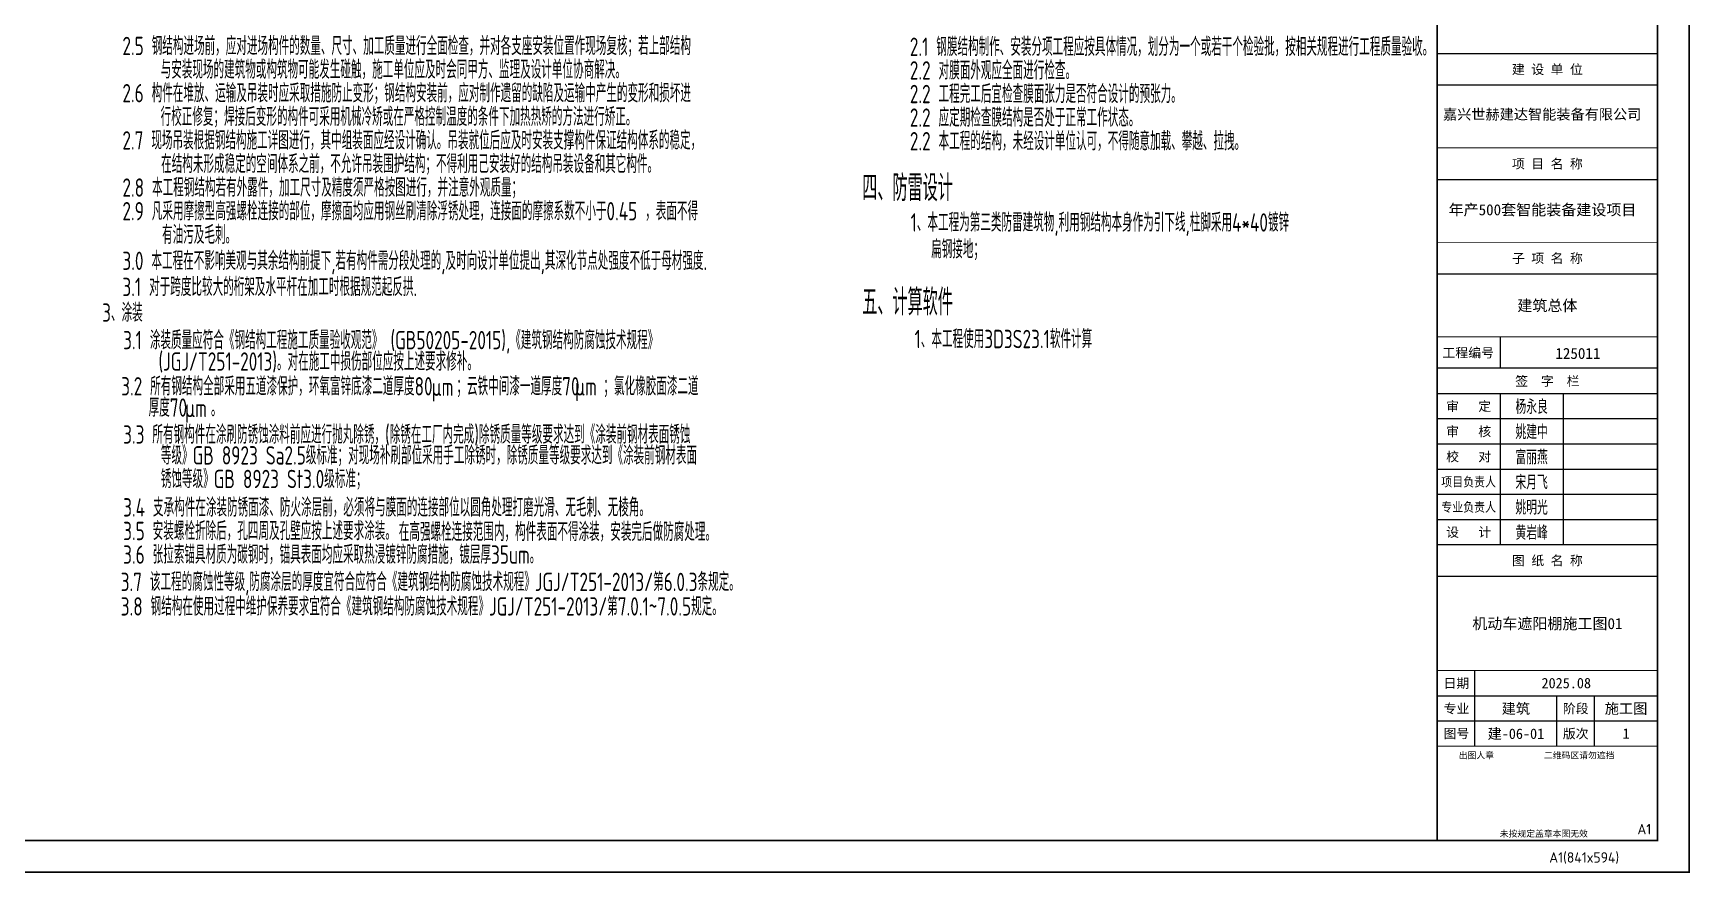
# Model space of a CAD drawing. Header units: millimetres. Extents: x -145765 to 32960, y 14307 to 133157.
# Drawn here: x -66885 to -56362, y 121059 to 126393 of the extents above; entities that cross this region are included whole.
import ezdxf
from ezdxf.enums import TextEntityAlignment as Align

# ---------------------------------------------------------------- set-up
doc = ezdxf.new("R2010")
doc.units = ezdxf.units.MM
doc.header["$LTSCALE"] = 1000
for name, color, linetype in [('0-cxFrame', 155, 'Continuous'), ('A-TEXT', 61, 'Continuous'), ('qianming', 155, 'Continuous')]:
    doc.layers.add(name, color=color, linetype=linetype)
doc.layers.add('0-cxText', color=131, linetype='Continuous', lineweight=25)
doc.styles.add('BZHZ', font='bzxw', dxfattribs={"width": 0.8, "bigfont": 'bzhz'})
doc.styles.add('cx_biaoti', font='')
doc.styles.add('cx_tuming', font='')
doc.styles.add('cx_tuqian1', font='')
doc.styles.add('DIM', font='gbenor.shx', dxfattribs={"width": 0.72, "bigfont": 'gbcbig.shx'})
doc.styles.add('黑体', font='@TSSDENG', dxfattribs={"width": 0.9, "bigfont": '@TSSDCHN'})
doc.styles.get('cx_biaoti').set_extended_font_data('SimSun')
doc.styles.get('cx_tuming').set_extended_font_data('SimHei')
doc.styles.get('cx_tuqian1').set_extended_font_data('SimSun')

# ---------------------------------------------------------------- blocks, each defined once
blk = doc.blocks.new('zjcx_lan_qianzi(Dragon)')
for p, q in [((-7000, 4800), (0, 4800)), ((-5000, 4800), (-5000, 0)), ((-3000, 4800), (-3000, 0)), ((-7000, 4000), (0, 4000)), ((-7000, 3200), (0, 3200)), ((-7000, 2400), (0, 2400)), ((-7000, 1600), (0, 1600)), ((-7000, 800), (0, 800))]:
    blk.add_line(p, q)
at = {"const_width": 30}
blk.add_lwpolyline([(-7000, 5600), (0, 5600)], dxfattribs=at)
blk.add_lwpolyline([(-7000, 5600), (0, 5600), (0, 0), (-7000, 0)], close=True, dxfattribs=at)
at = {"style": 'cx_biaoti'}
for s, p in [('签  字  栏', (-3500, 5200)), ('审   定', (-6000, 4400)), ('审   核', (-6000, 3600)), ('校   对', (-6000, 2800)), ('设   计', (-6000, 400))]:
    blk.add_text(s, height=300, dxfattribs=at).set_placement(p, align=Align.MIDDLE)
at = {"style": 'cx_biaoti', "width": 0.85}
for s, p in [('项目负责人', (-6000, 2000)), ('专业负责人', (-6000, 1200))]:
    blk.add_text(s, height=300, dxfattribs=at).set_placement(p, align=Align.MIDDLE)
blk = doc.blocks.new('T-签字(Dragon)')
at = {"layer": '0-cxFrame'}
blk.add_blockref('zjcx_lan_qianzi(Dragon)', (0, 0), dxfattribs=at)
at = {"layer": 'qianming', "style": 'BZHZ', "width": 0.8}
for s, p in [('杨永良', (-4000, 4400)), ('姚建中', (-4000, 3600)), ('富丽燕', (-4000, 2800)), ('宋月飞', (-4000, 2000)), ('姚明光', (-4000, 1200)), ('黄岩峰', (-4000, 400))]:
    blk.add_text(s, height=450, dxfattribs=at).set_placement(p, align=Align.MIDDLE)
blk = doc.blocks.new('zjcx_lan_tuming(Dragon)')
for p, q in [((-7000, 8400), (0, 8400)), ((-5800, 3000), (-5800, 5400)), ((-7000, 4600), (0, 4600)), ((-3200, 3000), (-3200, 4600)), ((-2000, 3000), (-2000, 4600)), ((-7000, 3800), (0, 3800))]:
    blk.add_line(p, q)
at = {"const_width": 30}
for points in [[(-7000, 9400), (0, 9400)], [(-7000, 5400), (0, 5400)], [(-7000, 3000), (0, 3000)], [(-7000, 0), (0, 0)]]:
    blk.add_lwpolyline(points, dxfattribs=at)
blk.add_lwpolyline([(-7000, 9400), (0, 9400), (0, 0), (-7000, 0)], close=True)
at = {"style": 'cx_biaoti'}
for s, p in [('图 纸 名 称', (-3500, 8900)), ('日期', (-6388, 5000)), ('专业', (-6388, 4200)), ('阶段', (-2600, 4200)), ('图号', (-6388, 3400)), ('版次', (-2600, 3400))]:
    blk.add_text(s, height=300, dxfattribs=at).set_placement(p, align=Align.MIDDLE)
for s, p in [('出图人章', (-6316, 2607)), ('二维码区请勿遮挡', (-3609, 2607)), ('未按规定盖章本图无效', (-5013, 120))]:
    blk.add_text(s, height=200, dxfattribs=at).set_placement(p)
blk = doc.blocks.new('T-图签(Dragon)')
blk.add_blockref('zjcx_lan_tuming(Dragon)', (0, 0))
at = {"color": 3, "style": 'cx_biaoti'}
for s, p in [('2025.08', (-2900, 5000)), ('建筑', (-4500, 4200)), ('施工图', (-1000, 4200))]:
    blk.add_text(s, height=330, dxfattribs=at).set_placement(p, align=Align.MIDDLE)
blk = doc.blocks.new('zjcx_lan_xiangmu(Dragon)')
for p, q in [((-7000, 9000), (0, 9000)), ((-7000, 6000), (0, 6000)), ((-7000, 3000), (0, 3000)), ((-5000, 1000), (-5000, 0))]:
    blk.add_line(p, q)
at = {"const_width": 30}
for points in [[(-7000, 10000), (0, 10000)], [(-7000, 7000), (0, 7000)], [(-7000, 7000), (0, 7000)], [(-7000, 4000), (0, 4000)], [(-7000, 4000), (0, 4000)], [(-7000, 1000), (0, 1000)], [(-7000, 0), (0, 0)]]:
    blk.add_lwpolyline(points, dxfattribs=at)
blk.add_lwpolyline([(-7000, 10000), (0, 10000), (0, 0), (-7000, 0)], close=True)
at = {"style": 'cx_biaoti'}
for s, p in [('建 设 单 位', (-3500, 9500)), ('项 目 名 称', (-3500, 6500)), ('子 项 名 称', (-3500, 3500)), ('工程编号', (-6013, 500))]:
    blk.add_text(s, height=300, dxfattribs=at).set_placement(p, align=Align.MIDDLE)
blk = doc.blocks.new('T-项目(Dragon)')
blk.add_blockref('zjcx_lan_xiangmu(Dragon)', (0, 0))
at = {"color": 3, "style": 'cx_tuming'}
for s, height, p in [('嘉兴世赫建达智能装备有限公司', 330, (-6816, 7901)), ('年产500套智能装备建设项目 ', 350, (-6638, 4859)), ('125011', 350, (-3245, 297))]:
    blk.add_text(s, height=height, dxfattribs=at).set_placement(p)
blk = doc.blocks.new('zjcx_T1(Dragon)')
at = {"layer": '0-cxFrame', "const_width": 50}
blk.add_lwpolyline([(-7000, 0), (0, 0), (0, 57400), (-7000, 57400)], close=True, dxfattribs=at)
at = {"layer": '0-cxFrame'}
for name, p in [('T-项目(Dragon)', (0, 15000)), ('T-签字(Dragon)', (0, 9400)), ('T-图签(Dragon)', (0, 0))]:
    blk.add_blockref(name, p, dxfattribs=at)
blk = doc.blocks.new('TK22.A1 L(Dragon)')
at = {"layer": '0-cxFrame', "color": 7, "const_width": 0.5}
blk.add_lwpolyline([(0, 0), (-841, 0), (-841, 594), (0, 594)], close=True, dxfattribs=at)
at = {"layer": '0-cxFrame', "const_width": 0.5}
for points in [[(-80, 10), (-821, 10), (-821, 584), (-80, 584)], [(-10, 10), (-80, 10), (-80, 584), (-10, 584)]]:
    blk.add_lwpolyline(points, close=True, dxfattribs=at)
at = {"layer": '0-cxFrame', "xscale": 0.01, "yscale": 0.01, "zscale": 0.01}
blk.add_blockref('zjcx_T1(Dragon)', (-10, 10), dxfattribs=at)
at = {"style": '黑体', "flags": 4}
blk.add_attdef('图幅', text='', height=3.3, dxfattribs=at).set_placement((-40, 3), align=Align.RIGHT)
at = {"layer": '0-cxFrame', "style": '黑体'}
blk.add_text('(841x594)', height=3.3, dxfattribs=at).set_placement((-40, 3))
at = {"layer": '0-cxText', "flags": 4}
for tag, height, style, p in [('建设单位', 3.5, 'cx_tuming', (-45, 240)), ('项目名称', 3.5, 'cx_tuming', (-45, 210)), ('子项名称', 3.5, 'cx_tuming', (-45, 180)), ('工程编号', 3.3, 'cx_tuqian1', (-35, 165)), ('图名1', 3.5, 'cx_tuming', (-45, 87)), ('图名2', 3.5, 'cx_tuming', (-45, 79)), ('图名3', 3.5, 'cx_tuming', (-45, 71)), ('出图日期', 3.3, 'cx_tuqian1', (-39, 60)), ('专业', 3.3, 'cx_tuqian1', (-55, 52)), ('图号', 3.3, 'cx_tuqian1', (-55, 44)), ('版次', 3.3, 'cx_tuqian1', (-20, 44))]:
    blk.add_attdef(tag, text='', height=height, dxfattribs=dict(at, style=style)).set_placement(p, align=Align.MIDDLE)
at = {"layer": 'Defpoints', "color": 6, "flags": 4}
for tag, height, style, p in [('tufu', 3.3, '黑体', (-12, 12)), ('dwfname', 4, 'cx_tuqian1', (-80, 3))]:
    blk.add_attdef(tag, text='', height=height, dxfattribs=dict(at, style=style)).set_placement(p, align=Align.RIGHT)

msp = doc.modelspace()

# ---------------------------------------------------------------- block references
at = {"layer": '0-cxFrame'}
ref = msp.add_blockref('TK22.A1 L(Dragon)', (-56367, 121064), dxfattribs=dict(at, xscale=20, yscale=20, zscale=20))
ref.add_attrib('子项名称', '建筑总体', dxfattribs={"layer": '0-cxText', "height": 70, "style": 'cx_tuming'}).set_placement((-57267, 124664), align=Align.MIDDLE)
ref.add_attrib('图名2', '机动车遮阳棚施工图01', dxfattribs={"layer": '0-cxText', "height": 70, "style": 'cx_tuming'}).set_placement((-57267, 122644), align=Align.MIDDLE)
ref.add_attrib('图号', '建-06-01', dxfattribs={"layer": '0-cxText', "height": 66, "style": 'cx_tuqian1'}).set_placement((-57467, 121944), align=Align.MIDDLE)
ref.add_attrib('版次', '1', dxfattribs={"layer": '0-cxText', "height": 66, "style": 'cx_tuqian1'}).set_placement((-56767, 121944), align=Align.MIDDLE)
ref.add_attrib('图幅', 'A1', dxfattribs={"layer": '0', "height": 66, "style": '黑体'}).set_placement((-57167, 121124), align=Align.RIGHT)
ref.add_attrib('tufu', 'A1', dxfattribs={"layer": 'Defpoints', "color": 6, "height": 66, "style": '黑体'}).set_placement((-56607, 121304), align=Align.RIGHT)

# ---------------------------------------------------------------- texts
at = {"layer": 'A-TEXT', "lineweight": 9, "style": 'DIM', "width": 0.8}
for s, height, p in [('2.5 钢结构进场前，应对进场构件的数量、尺寸、加工质量进行全面检查，并对各支座安装位置作现场复核；若上部结构', 116.593, (-66317.7, 126311.2)), ('2.1 钢膜结构制作、安装分项工程应按具体情况，划分为一个或若干个检验批，按相关规程进行工程质量验收。', 116.593, (-61316.3, 126306)), ('与安装现场的建筑物或构筑物可能发生碰触，施工单位应及时会同甲方、监理及设计单位协商解决。', 116.593, (-66074.8, 126161.3)), ('2.2 对膜面外观应全面进行检查。', 116.593, (-61316.3, 126156.1)), ('2.6 构件在堆放、运输及吊装时应采取措施防止变形；钢结构安装前，应对制作遗留的缺陷及运输中产生的变形和损坏进', 116.593, (-66317.7, 126011.4)), ('2.2 工程完工后宜检查膜面张力是否符合设计的预张力。', 116.593, (-61316.3, 126006.2)), ('行校正修复；焊接后变形的构件可采用机械冷矫或在严格控制温度的条件下加热热矫的方法进行矫正。', 116.593, (-66075, 125861.5)), ('2.2 应定期检查膜结构是否处于正常工作状态。', 116.593, (-61316.3, 125856.3)), ('2.7 现场吊装根据钢结构施工详图进行，其中组装面应经设计确认。吊装就位后应及时安装支撑构件保证结构体系的稳定，', 116.593, (-66317.7, 125711.6)), ('2.2 本工程的结构，未经设计单位认可，不得随意加载、攀越、拉拽。 ', 116.593, (-61316.3, 125706.4)), ('在结构未形成稳定的空间体系之前，不允许吊装围护结构；不得利用己安装好的结构吊装设备和其它构件。', 116.593, (-66071.8, 125561.7)), ('2.8 本工程钢结构若有外露件，加工尺寸及精度须严格按图进行，并注意外观质量；', 116.593, (-66317.7, 125411.8)), ('四、防雷设计', 166.56, (-61618.6, 125409.2)), ('2.9 凡采用摩擦型高强螺栓连接的部位，摩擦面均应用钢丝刷清除浮锈处理，连接面的摩擦系数不小于0.45 ，表面不得', 116.593, (-66317.7, 125261.9)), ('有油污及毛刺。', 116.59, (-66065.7, 125112)), ('3.0 本工程在不影响美观与其余结构前提下,若有构件需分段处理的,及时向设计单位提出,其深化节点处强度不低于母材强度.', 116.593, (-66317.7, 124946.6)), ('3.1 对于跨度比较大的桁架及水平杆在加工时根据规范起反拱.', 116.593, (-66317.7, 124780.8)), ('五、计算软件', 166.56, (-61618.6, 124683.8)), ('3、涂装', 116.59, (-66446.2, 124617.7)), ('3.1 涂装质量应符合《钢结构工程施工质量验收观范》 (GB50205-2015),《建筑钢结构防腐蚀技术规程》 ', 116.593, (-66313, 124442.8)), ('1、本工程使用3D3S23.1软件计算', 116.593, (-61286.2, 124450)), ('(JGJ/T251-2013)。对在施工中损伤部位应按上述要求修补。', 116.593, (-66088.9, 124306.9)), ('3.2 所有钢结构全部采用五道漆保护，环氧富锌底漆二道厚度80   ；云铁中间漆一道厚度70   ；氯化橡胶面漆二道', 116.593, (-66325.4, 124149.7)), ('厚度70   。', 116.59, (-66151.2, 124014.4)), ('3.3 所有钢构件在涂刷防锈蚀涂料前应进行抛丸除锈，(除锈在工厂内完成)除锈质量等级要求达到《涂装前钢材表面锈蚀', 116.593, (-66313, 123843.2)), ('等级》GB 8923 Sa2.5级标准；对现场补刷部位采用手工除锈时，除锈质量等级要求达到《涂装前钢材表面', 116.593, (-66073.7, 123710.9)), ('锈蚀等级》GB 8923 St3.0级标准；', 116.593, (-66073.7, 123561)), ('3.4 支承构件在涂装防锈面漆、防火涂层前，必须将与膜面的连接部位以圆角处理打磨光滑、无毛刺、无棱角。', 116.593, (-66313, 123380.4)), ('3.5 安装螺栓折除后，孔四周及孔壁应按上述要求涂装。', 116.593, (-66313, 123230.5)), ('在高强螺栓连接范围内，构件表面不得涂装，安装完后做防腐处理。', 116.593, (-64562.2, 123224.8)), ('3.6 张拉索锚具材质为碳钢时，锚具表面均应采取热浸镀锌防腐措施，镀层厚35um。', 116.593, (-66313, 123080.6)), ('3.7 该工程的腐蚀性等级,防腐涂层的厚度宜符合应符合《建筑钢结构防腐蚀技术规程》JGJ/T251-2013/第6.0.3条规定。', 116.593, (-66328.4, 122907.2)), ('3.8 钢结构在使用过程中维护保养要求宜符合《建筑钢结构防腐蚀技术规程》JGJ/T251-2013/第7.0.1~7.0.5规定。', 116.593, (-66328.4, 122751.4))]:
    msp.add_text(s, height=height, dxfattribs=at).set_placement(p, align=Align.MIDDLE_LEFT)
for s, height, p in [('1、本工程为第三类防雷建筑物,利用钢结构本身作为引下线,柱脚采用4*40镀锌', 116.593, (-61311.3, 125131.9)), ('扁钢接地；', 116.59, (-61181, 124961.8)), ('μm', 116.59, (-64353.6, 124088.5)), ('μm', 116.59, (-63443, 124090.8)), ('μm', 116.59, (-65919.9, 123953.6))]:
    msp.add_text(s, height=height, dxfattribs=at).set_placement(p)

doc.saveas('drawing.dxf')
